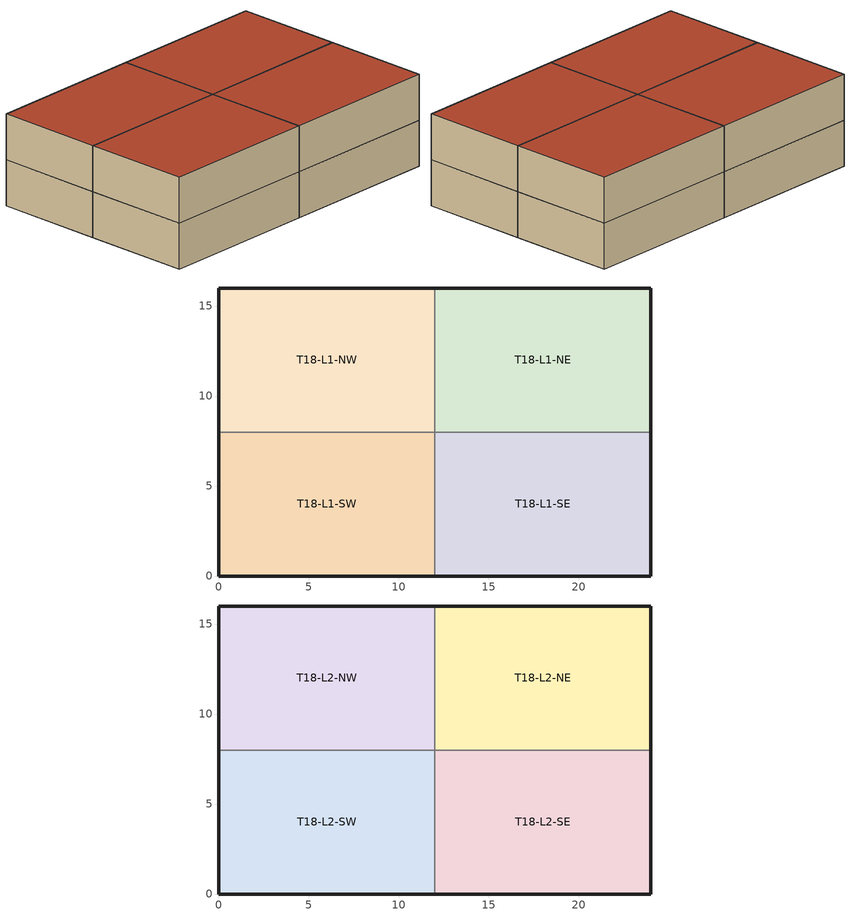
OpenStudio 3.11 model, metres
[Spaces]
T18-L1-SW
 floor ground: 0,0 12,0 12,8 0,8 z0
 wall outside: 12,0 0,0 0,8 z0:3.4
 wall to T18-L1-NW: 0,8 12,8 z0:3.4
 wall to T18-L1-SE: 12,8 12,0 z0:3.4
T18-L1-SE
 floor ground: 12,0 24,0 24,8 12,8 z0
 wall outside: 24,8 24,0 12,0 z0:3.4
 wall to T18-L1-NE: 12,8 24,8 z0:3.4
T18-L1-NW
 floor ground: 0,8 12,8 12,16 0,16 z0
 wall outside: 0,8 0,16 12,16 z0:3.4
 wall to T18-L1-NE: 12,16 12,8 z0:3.4
T18-L1-NE
 floor ground: 12,8 24,8 24,16 12,16 z0
 wall outside: 12,16 24,16 24,8 z0:3.4
T18-L2-SW
 floor to T18-L1-SW: 0,0 12,0 12,8 0,8 z3.4
 wall outside: 12,0 0,0 0,8 z3.4:6.8
 wall to T18-L2-NW: 0,8 12,8 z3.4:6.8
 wall to T18-L2-SE: 12,8 12,0 z3.4:6.8
 roof outside: 0,8 12,8 12,0 0,0 z6.8
T18-L2-SE
 floor to T18-L1-SE: 12,0 24,0 24,8 12,8 z3.4
 wall outside: 24,8 24,0 12,0 z3.4:6.8
 wall to T18-L2-NE: 12,8 24,8 z3.4:6.8
 roof outside: 12,8 24,8 24,0 12,0 z6.8
T18-L2-NW
 floor to T18-L1-NW: 0,8 12,8 12,16 0,16 z3.4
 wall outside: 0,8 0,16 12,16 z3.4:6.8
 wall to T18-L2-NE: 12,16 12,8 z3.4:6.8
 roof outside: 0,16 12,16 12,8 0,8 z6.8
T18-L2-NE
 floor to T18-L1-NE: 12,8 24,8 24,16 12,16 z3.4
 wall outside: 12,16 24,16 24,8 z3.4:6.8
 roof outside: 12,16 24,16 24,8 12,8 z6.8
[Building]
CLI Research Suite
[BuildingStory]
Name | Nominal Z Coordinate {m}
01_RESEARCH | 0
02_RESEARCH | 3.4
[ThermalZone] Use Ideal Air Loads=No
T18-L1-SW Zone; T18-L1-SE Zone; T18-L1-NW Zone; T18-L1-NE Zone; T18-L2-SW Zone; T18-L2-SE Zone; T18-L2-NW Zone; T18-L2-NE Zone
[Sizing:Zone] Zone Cooling Design Supply Air Temperature Input Method=SupplyAirTemperature; Zone Cooling Design Supply Air Temperature {C}=14; Zone Cooling Design Supply Air Temperature Difference {deltaC}=11.11; Zone Heating Design Supply Air Temperature Input Method=SupplyAirTemperature; Zone Heating Design Supply Air Temperature {C}=40; Zone Heating Design Supply Air Temperature Difference {deltaC}=11.11; Zone Cooling Design Supply Air Humidity Ratio {kg-H2O/kg-air}=0.0085; Zone Heating Design Supply Air Humidity Ratio {kg-H2O/kg-air}=0.008; Cooling Design Air Flow Method=DesignDay; Heating Design Air Flow Method=DesignDay; Account for Dedicated Outdoor Air System=No; Dedicated Outdoor Air System Control Strategy=NeutralSupplyAir; Dedicated Outdoor Air Low Setpoint Temperature for Design {C}=autosize; Dedicated Outdoor Air High Setpoint Temperature for Design {C}=autosize; Zone Load Sizing Method=Sensible Load Only No Latent Load; Zone Latent Cooling Design Supply Air Humidity Ratio Input Method=HumidityRatioDifference; Zone Cooling Design Supply Air Humidity Ratio Difference {kgWater/kgDryAir}=0.005; Zone Latent Heating Design Supply Air Humidity Ratio Input Method=HumidityRatioDifference; Zone Humidification Design Supply Air Humidity Ratio Difference {kgWater/kgDryAir}=0.005; Sizing Option=Coincident; Heating Coil Sizing Method=None; Maximum Heating Capacity To Cooling Load Sizing Ratio {W/W}=1
T18-L1-SW Zone; T18-L1-SE Zone; T18-L1-NW Zone; T18-L1-NE Zone; T18-L2-SW Zone; T18-L2-SE Zone; T18-L2-NW Zone; T18-L2-NE Zone
[Space] Part of Total Floor Area=Yes
Name | Building Story | Thermal Zone
T18-L1-SW | 01_RESEARCH | T18-L1-SW Zone
T18-L1-SE | 01_RESEARCH | T18-L1-SE Zone
T18-L1-NW | 01_RESEARCH | T18-L1-NW Zone
T18-L1-NE | 01_RESEARCH | T18-L1-NE Zone
T18-L2-SW | 02_RESEARCH | T18-L2-SW Zone
T18-L2-SE | 02_RESEARCH | T18-L2-SE Zone
T18-L2-NW | 02_RESEARCH | T18-L2-NW Zone
T18-L2-NE | 02_RESEARCH | T18-L2-NE Zone
